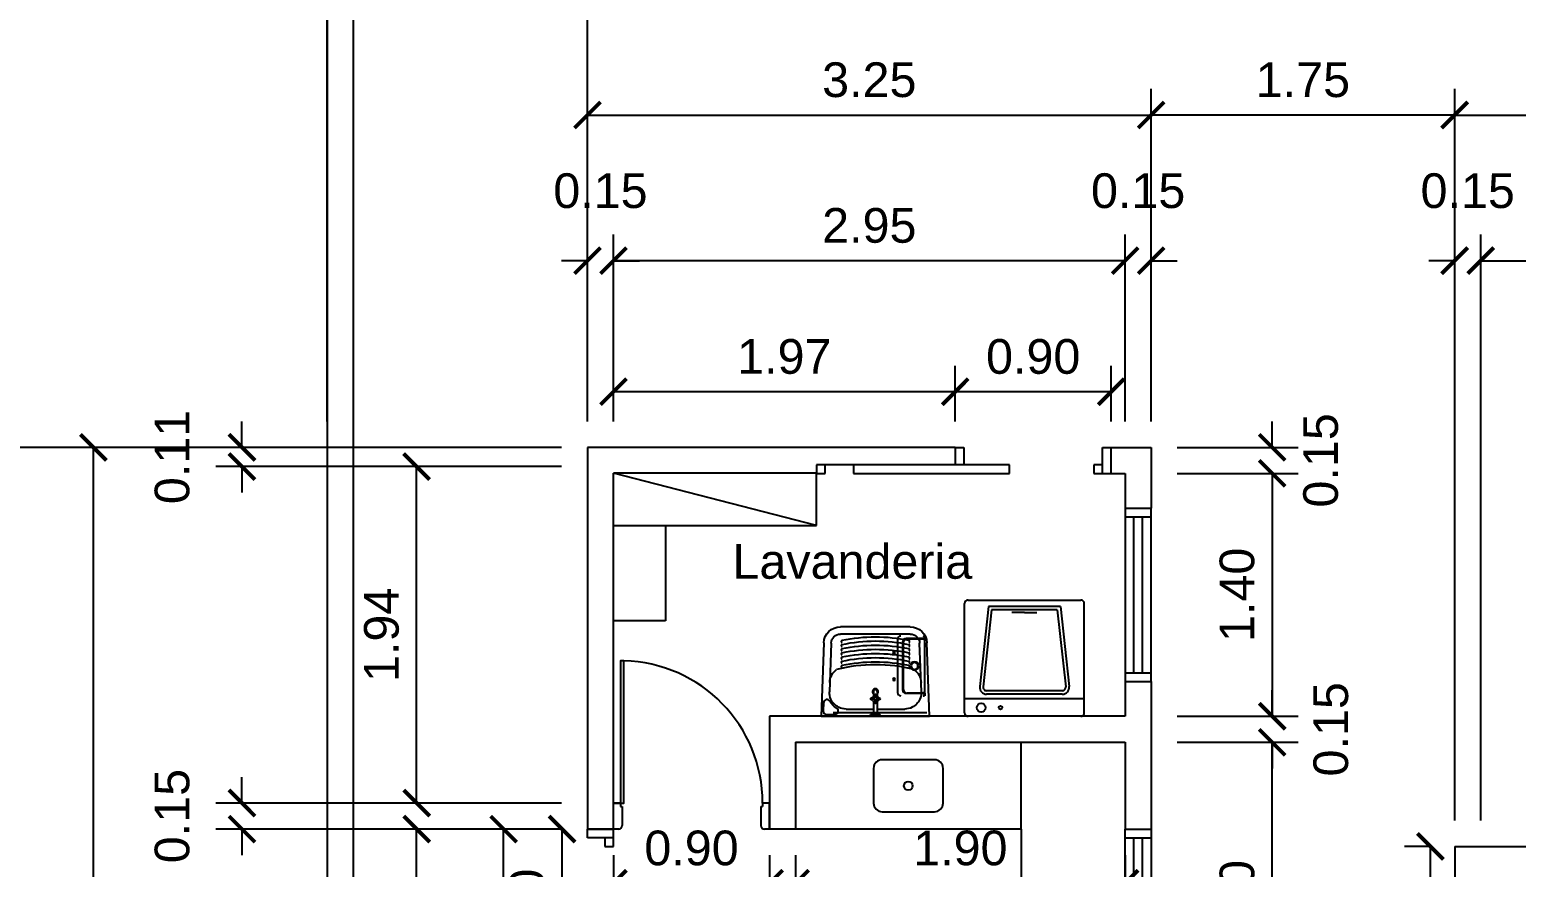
# Model space of a CAD drawing. Header units: inches. Extents: x 108.5 to 129.5, y 9.1 to 42.8.
# Drawn here: x 112.86 to 121.43, y 30.51 to 35.34 of the extents above; entities that cross this region are included whole.
import ezdxf
from ezdxf.enums import TextEntityAlignment as Align

# ---------------------------------------------------------------- set-up
doc = ezdxf.new("R2010")
doc.units = ezdxf.units.IN
doc.header["$MEASUREMENT"] = 0
doc.header["$PDMODE"] = 66
for name, color, linetype in [('Linha de margem', 2, 'Continuous'), ('PAREDE', 5, 'Continuous'), ('Portas', 1, 'Continuous'), ('TELHADO', 3, 'Continuous')]:
    doc.layers.add(name, color=color, linetype=linetype)
doc.styles.get("Standard").update_dxf_attribs({"font": 'arial.ttf'})
doc.dimstyles.new('ESC 1.100', dxfattribs={"dimtxt": 0.2, "dimasz": 0.15, "dimexe": 0.15, "dimexo": 0.15, "dimgap": 0.1, "dimtad": 1, "dimzin": 0, "dimdsep": 46, "dimtxsty": 'Standard', "dimblk": 'ARCHTICK', "dimcen": 0, "dimclrd": 1, "dimclre": 1, "dimclrt": 1, "dimadec": 0, "dimazin": 0, "dimtfac": 1, "dimtofl": 0, "dimtmove": 2, "dimatfit": 3, "dimfxl": 1, "dimtolj": 1, "dimtzin": 0, "dimlwd": -1, "dimlwe": -1, "dimarcsym": 0})

# ---------------------------------------------------------------- blocks, each defined once
blk = doc.blocks.new('_ArchTick')
at = {"color": 0, "linetype": 'ByBlock', "const_width": 0.15}
blk.add_lwpolyline([(-0.5, -0.5), (0.5, 0.5)], dxfattribs=at)
blk = doc.blocks.new('*D55')
at = {"layer": 'Defpoints', "color": 0}
for p in [(112.5196, 37.4799), (114.5734, 37.4799), (116.0734, 32.9299)]:
    blk.add_point(p, dxfattribs=at)
at = {"layer": 'TELHADO', "color": 1}
for p, q in [((114.4234, 37.4799), (112.3696, 37.4799)), ((112.5196, 32.9299), (112.5196, 37.4799)), ((115.9234, 32.9299), (112.3696, 32.9299))]:
    blk.add_line(p, q, dxfattribs=at)
at = {"layer": 'TELHADO', "color": 1, "xscale": 0.15, "yscale": 0.15, "zscale": 0.15}
for p, rotation in [((112.5196, 37.4799), 90), ((112.5196, 32.9299), 270)]:
    blk.add_blockref('_ArchTick', p, dxfattribs=dict(at, rotation=rotation))
at = {"layer": 'TELHADO', "color": 1, "insert": (112.3179, 35.2049), "char_height": 0.2, "attachment_point": 5, "rotation": 90}
blk.add_mtext('\\A1;4.55', dxfattribs=at)
blk = doc.blocks.new('*D56')
at = {"layer": 'Defpoints', "color": 0}
for p in [(116.0734, 32.9299), (112.5196, 17.4799), (116.0734, 17.4799)]:
    blk.add_point(p, dxfattribs=at)
at = {"layer": 'TELHADO', "color": 1}
for p, q in [((115.9234, 32.9299), (112.3696, 32.9299)), ((112.5196, 32.9299), (112.5196, 17.4799)), ((115.9234, 17.4799), (112.3696, 17.4799))]:
    blk.add_line(p, q, dxfattribs=at)
at = {"layer": 'TELHADO', "color": 1, "xscale": 0.15, "yscale": 0.15, "zscale": 0.15}
for p, rotation in [((112.5196, 32.9299), 90), ((112.5196, 17.4799), 270)]:
    blk.add_blockref('_ArchTick', p, dxfattribs=dict(at, rotation=rotation))
at = {"layer": 'TELHADO', "color": 1, "insert": (112.3175, 25.2049), "char_height": 0.2, "attachment_point": 5, "rotation": 90}
blk.add_mtext('\\A1;15.45', dxfattribs=at)
blk = doc.blocks.new('*D78')
at = {"layer": 'Defpoints', "color": 0}
for p in [(119.3234, 34.8453), (119.3234, 32.9299), (121.0734, 30.6299)]:
    blk.add_point(p, dxfattribs=at)
at = {"layer": 'TELHADO', "color": 1}
for p, q in [((119.3234, 33.0799), (119.3234, 34.9953)), ((121.0734, 30.7799), (121.0734, 34.9953)), ((121.0734, 34.8453), (119.3234, 34.8453))]:
    blk.add_line(p, q, dxfattribs=at)
at = {"layer": 'TELHADO', "color": 1, "xscale": 0.15, "yscale": 0.15, "zscale": 0.15, "rotation": 180}
blk.add_blockref('_ArchTick', (119.3234, 34.8453), dxfattribs=at)
at = {"layer": 'TELHADO', "color": 1, "xscale": 0.15, "yscale": 0.15, "zscale": 0.15}
blk.add_blockref('_ArchTick', (121.0734, 34.8453), dxfattribs=at)
at = {"layer": 'TELHADO', "color": 1, "insert": (120.1984, 35.0474), "char_height": 0.2, "attachment_point": 5}
blk.add_mtext('\\A1;1.75', dxfattribs=at)
blk = doc.blocks.new('*D79')
at = {"layer": 'Defpoints', "color": 0}
for p in [(119.1734, 34.0058), (119.1734, 32.9299), (119.3234, 32.9299)]:
    blk.add_point(p, dxfattribs=at)
at = {"layer": 'TELHADO', "color": 1}
for p, q in [((119.1734, 33.0799), (119.1734, 34.1558)), ((119.3234, 33.0799), (119.3234, 34.1558)), ((119.1734, 34.0058), (119.0234, 34.0058)), ((119.3234, 34.0058), (119.4734, 34.0058))]:
    blk.add_line(p, q, dxfattribs=at)
at = {"layer": 'TELHADO', "color": 1, "xscale": 0.15, "yscale": 0.15, "zscale": 0.15}
blk.add_blockref('_ArchTick', (119.1734, 34.0058), dxfattribs=at)
at = {"layer": 'TELHADO', "color": 1, "xscale": 0.15, "yscale": 0.15, "zscale": 0.15, "rotation": 180}
blk.add_blockref('_ArchTick', (119.3234, 34.0058), dxfattribs=at)
at = {"layer": 'TELHADO', "color": 1, "insert": (119.2484, 34.4079), "char_height": 0.2, "attachment_point": 5}
blk.add_mtext('\\A1;0.15', dxfattribs=at)
blk = doc.blocks.new('*D80')
at = {"layer": 'Defpoints', "color": 0}
for p in [(116.2234, 34.0058), (116.2234, 32.9299), (119.1734, 32.9299)]:
    blk.add_point(p, dxfattribs=at)
at = {"layer": 'TELHADO', "color": 1}
for p, q in [((116.2234, 33.0799), (116.2234, 34.1558)), ((119.1734, 33.0799), (119.1734, 34.1558)), ((119.1734, 34.0058), (116.2234, 34.0058))]:
    blk.add_line(p, q, dxfattribs=at)
at = {"layer": 'TELHADO', "color": 1, "xscale": 0.15, "yscale": 0.15, "zscale": 0.15, "rotation": 180}
blk.add_blockref('_ArchTick', (116.2234, 34.0058), dxfattribs=at)
at = {"layer": 'TELHADO', "color": 1, "xscale": 0.15, "yscale": 0.15, "zscale": 0.15}
blk.add_blockref('_ArchTick', (119.1734, 34.0058), dxfattribs=at)
at = {"layer": 'TELHADO', "color": 1, "insert": (117.6984, 34.2079), "char_height": 0.2, "attachment_point": 5}
blk.add_mtext('\\A1;2.95', dxfattribs=at)
blk = doc.blocks.new('*D81')
at = {"layer": 'Defpoints', "color": 0}
for p in [(116.2234, 34.0058), (116.0734, 32.9299), (116.2234, 32.9299)]:
    blk.add_point(p, dxfattribs=at)
at = {"layer": 'TELHADO', "color": 1}
for p, q in [((116.0734, 33.0799), (116.0734, 34.1558)), ((116.2234, 33.0799), (116.2234, 34.1558)), ((116.0734, 34.0058), (115.9234, 34.0058)), ((116.2234, 34.0058), (116.3734, 34.0058))]:
    blk.add_line(p, q, dxfattribs=at)
at = {"layer": 'TELHADO', "color": 1, "xscale": 0.15, "yscale": 0.15, "zscale": 0.15}
blk.add_blockref('_ArchTick', (116.0734, 34.0058), dxfattribs=at)
at = {"layer": 'TELHADO', "color": 1, "xscale": 0.15, "yscale": 0.15, "zscale": 0.15, "rotation": 180}
blk.add_blockref('_ArchTick', (116.2234, 34.0058), dxfattribs=at)
at = {"layer": 'TELHADO', "color": 1, "insert": (116.1484, 34.4079), "char_height": 0.2, "attachment_point": 5}
blk.add_mtext('\\A1;0.15', dxfattribs=at)
blk = doc.blocks.new('*D82')
at = {"layer": 'Defpoints', "color": 0}
for p in [(121.2234, 34.0058), (121.0734, 30.6299), (121.2234, 30.6299)]:
    blk.add_point(p, dxfattribs=at)
at = {"layer": 'TELHADO', "color": 1}
for p, q in [((121.0734, 30.7799), (121.0734, 34.1558)), ((121.2234, 30.7799), (121.2234, 34.1558)), ((121.0734, 34.0058), (120.9234, 34.0058)), ((121.2234, 34.0058), (121.3734, 34.0058))]:
    blk.add_line(p, q, dxfattribs=at)
at = {"layer": 'TELHADO', "color": 1, "xscale": 0.15, "yscale": 0.15, "zscale": 0.15}
blk.add_blockref('_ArchTick', (121.0734, 34.0058), dxfattribs=at)
at = {"layer": 'TELHADO', "color": 1, "xscale": 0.15, "yscale": 0.15, "zscale": 0.15, "rotation": 180}
blk.add_blockref('_ArchTick', (121.2234, 34.0058), dxfattribs=at)
at = {"layer": 'TELHADO', "color": 1, "insert": (121.1484, 34.4079), "char_height": 0.2, "attachment_point": 5}
blk.add_mtext('\\A1;0.15', dxfattribs=at)
blk = doc.blocks.new('*D83')
at = {"layer": 'Defpoints', "color": 0}
for p in [(124.9234, 34.0058), (121.2234, 30.6299), (124.9234, 30.6299)]:
    blk.add_point(p, dxfattribs=at)
at = {"layer": 'TELHADO', "color": 1}
for p, q in [((121.2234, 30.7799), (121.2234, 34.1558)), ((124.9234, 30.7799), (124.9234, 34.1558)), ((121.2234, 34.0058), (124.9234, 34.0058))]:
    blk.add_line(p, q, dxfattribs=at)
at = {"layer": 'TELHADO', "color": 1, "xscale": 0.15, "yscale": 0.15, "zscale": 0.15, "rotation": 180}
blk.add_blockref('_ArchTick', (121.2234, 34.0058), dxfattribs=at)
at = {"layer": 'TELHADO', "color": 1, "xscale": 0.15, "yscale": 0.15, "zscale": 0.15}
blk.add_blockref('_ArchTick', (124.9234, 34.0058), dxfattribs=at)
at = {"layer": 'TELHADO', "color": 1, "insert": (123.0734, 34.2079), "char_height": 0.2, "attachment_point": 5}
blk.add_mtext('\\A1;3.70', dxfattribs=at)
blk = doc.blocks.new('*D85')
at = {"layer": 'Defpoints', "color": 0}
for p in [(115.0887, 30.7299), (116.0734, 30.7299), (116.0734, 23.9799)]:
    blk.add_point(p, dxfattribs=at)
at = {"layer": 'TELHADO', "color": 1}
for p, q in [((115.9234, 30.7299), (114.9387, 30.7299)), ((115.0887, 23.9799), (115.0887, 30.7299)), ((115.9234, 23.9799), (114.9387, 23.9799))]:
    blk.add_line(p, q, dxfattribs=at)
at = {"layer": 'TELHADO', "color": 1, "xscale": 0.15, "yscale": 0.15, "zscale": 0.15}
for p, rotation in [((115.0887, 30.7299), 90), ((115.0887, 23.9799), 270)]:
    blk.add_blockref('_ArchTick', p, dxfattribs=dict(at, rotation=rotation))
at = {"layer": 'TELHADO', "color": 1, "insert": (114.8866, 27.3549), "char_height": 0.2, "attachment_point": 5, "rotation": 90}
blk.add_mtext('\\A1;6.75', dxfattribs=at)
blk = doc.blocks.new('*D86')
at = {"layer": 'Defpoints', "color": 0}
for p in [(114.0815, 30.8799), (116.0734, 30.8799), (116.0734, 30.7299)]:
    blk.add_point(p, dxfattribs=at)
at = {"layer": 'TELHADO', "color": 1}
for p, q in [((114.0815, 30.8799), (114.0815, 31.0299)), ((115.9234, 30.8799), (113.9315, 30.8799)), ((115.9234, 30.7299), (113.9315, 30.7299)), ((114.0815, 30.7299), (114.0815, 30.5799))]:
    blk.add_line(p, q, dxfattribs=at)
at = {"layer": 'TELHADO', "color": 1, "xscale": 0.15, "yscale": 0.15, "zscale": 0.15}
for p, rotation in [((114.0815, 30.8799), 270), ((114.0815, 30.7299), 90)]:
    blk.add_blockref('_ArchTick', p, dxfattribs=dict(at, rotation=rotation))
at = {"layer": 'TELHADO', "color": 1, "insert": (113.6794, 30.8049), "char_height": 0.2, "attachment_point": 5, "rotation": 90}
blk.add_mtext('\\A1;0.15', dxfattribs=at)
blk = doc.blocks.new('*D87')
at = {"layer": 'Defpoints', "color": 0}
for p in [(115.0887, 32.819), (116.0734, 32.819), (116.0734, 30.8799)]:
    blk.add_point(p, dxfattribs=at)
at = {"layer": 'TELHADO', "color": 1}
for p, q in [((115.9234, 32.819), (114.9387, 32.819)), ((115.0887, 30.8799), (115.0887, 32.819)), ((115.9234, 30.8799), (114.9387, 30.8799))]:
    blk.add_line(p, q, dxfattribs=at)
at = {"layer": 'TELHADO', "color": 1, "xscale": 0.15, "yscale": 0.15, "zscale": 0.15}
for p, rotation in [((115.0887, 32.819), 90), ((115.0887, 30.8799), 270)]:
    blk.add_blockref('_ArchTick', p, dxfattribs=dict(at, rotation=rotation))
at = {"layer": 'TELHADO', "color": 1, "insert": (114.8866, 31.8494), "char_height": 0.2, "attachment_point": 5, "rotation": 90}
blk.add_mtext('\\A1;1.94', dxfattribs=at)
blk = doc.blocks.new('*D88')
at = {"layer": 'Defpoints', "color": 0}
for p in [(114.0815, 32.9299), (116.0734, 32.9299), (116.0734, 32.819)]:
    blk.add_point(p, dxfattribs=at)
at = {"layer": 'TELHADO', "color": 1}
for p, q in [((114.0815, 32.9299), (114.0815, 33.0799)), ((115.9234, 32.9299), (113.9315, 32.9299)), ((115.9234, 32.819), (113.9315, 32.819)), ((114.0815, 32.819), (114.0815, 32.669))]:
    blk.add_line(p, q, dxfattribs=at)
at = {"layer": 'TELHADO', "color": 1, "xscale": 0.15, "yscale": 0.15, "zscale": 0.15}
for p, rotation in [((114.0815, 32.9299), 270), ((114.0815, 32.819), 90)]:
    blk.add_blockref('_ArchTick', p, dxfattribs=dict(at, rotation=rotation))
at = {"layer": 'TELHADO', "color": 1, "insert": (113.6794, 32.8744), "char_height": 0.2, "attachment_point": 5, "rotation": 90}
blk.add_mtext('\\A1;0.11', dxfattribs=at)
blk = doc.blocks.new('*D89')
at = {"layer": 'Defpoints', "color": 0}
for p in [(119.3234, 32.9299), (119.3234, 32.7799), (120.0214, 32.7799)]:
    blk.add_point(p, dxfattribs=at)
at = {"layer": 'TELHADO', "color": 1}
for p, q in [((120.0214, 32.9299), (120.0214, 33.0799)), ((119.4734, 32.9299), (120.1714, 32.9299)), ((119.4734, 32.7799), (120.1714, 32.7799)), ((120.0214, 32.7799), (120.0214, 32.6299))]:
    blk.add_line(p, q, dxfattribs=at)
at = {"layer": 'TELHADO', "color": 1, "xscale": 0.15, "yscale": 0.15, "zscale": 0.15}
for p, rotation in [((120.0214, 32.9299), 270), ((120.0214, 32.7799), 90)]:
    blk.add_blockref('_ArchTick', p, dxfattribs=dict(at, rotation=rotation))
at = {"layer": 'TELHADO', "color": 1, "insert": (120.3016, 32.8549), "char_height": 0.2, "attachment_point": 5, "rotation": 90}
blk.add_mtext('\\A1;0.15', dxfattribs=at)
blk = doc.blocks.new('*D90')
at = {"layer": 'Defpoints', "color": 0}
for p in [(119.3234, 32.7799), (119.3234, 31.3799), (120.0214, 31.3799)]:
    blk.add_point(p, dxfattribs=at)
at = {"layer": 'TELHADO', "color": 1}
for p, q in [((119.4734, 32.7799), (120.1714, 32.7799)), ((120.0214, 32.7799), (120.0214, 31.3799)), ((119.4734, 31.3799), (120.1714, 31.3799))]:
    blk.add_line(p, q, dxfattribs=at)
at = {"layer": 'TELHADO', "color": 1, "xscale": 0.15, "yscale": 0.15, "zscale": 0.15}
for p, rotation in [((120.0214, 32.7799), 90), ((120.0214, 31.3799), 270)]:
    blk.add_blockref('_ArchTick', p, dxfattribs=dict(at, rotation=rotation))
at = {"layer": 'TELHADO', "color": 1, "insert": (119.8193, 32.0799), "char_height": 0.2, "attachment_point": 5, "rotation": 90}
blk.add_mtext('\\A1;1.40', dxfattribs=at)
blk = doc.blocks.new('*D91')
at = {"layer": 'Defpoints', "color": 0}
for p in [(119.3234, 31.3799), (119.3234, 31.2299), (120.0214, 31.2299)]:
    blk.add_point(p, dxfattribs=at)
at = {"layer": 'TELHADO', "color": 1}
for p, q in [((120.0214, 31.3799), (120.0214, 31.5299)), ((119.4734, 31.3799), (120.1714, 31.3799)), ((119.4734, 31.2299), (120.1714, 31.2299)), ((120.0214, 31.2299), (120.0214, 31.0799))]:
    blk.add_line(p, q, dxfattribs=at)
at = {"layer": 'TELHADO', "color": 1, "xscale": 0.15, "yscale": 0.15, "zscale": 0.15}
for p, rotation in [((120.0214, 31.3799), 270), ((120.0214, 31.2299), 90)]:
    blk.add_blockref('_ArchTick', p, dxfattribs=dict(at, rotation=rotation))
at = {"layer": 'TELHADO', "color": 1, "insert": (120.3602, 31.3049), "char_height": 0.2, "attachment_point": 5, "rotation": 90}
blk.add_mtext('\\A1;0.15', dxfattribs=at)
blk = doc.blocks.new('*D92')
at = {"layer": 'Defpoints', "color": 0}
for p in [(119.3234, 31.2299), (120.0214, 31.2299), (119.3234, 29.3299)]:
    blk.add_point(p, dxfattribs=at)
at = {"layer": 'TELHADO', "color": 1}
for p, q in [((119.4734, 31.2299), (120.1714, 31.2299)), ((120.0214, 29.3299), (120.0214, 31.2299)), ((119.4734, 29.3299), (120.1714, 29.3299))]:
    blk.add_line(p, q, dxfattribs=at)
at = {"layer": 'TELHADO', "color": 1, "xscale": 0.15, "yscale": 0.15, "zscale": 0.15}
for p, rotation in [((120.0214, 31.2299), 90), ((120.0214, 29.3299), 270)]:
    blk.add_blockref('_ArchTick', p, dxfattribs=dict(at, rotation=rotation))
at = {"layer": 'TELHADO', "color": 1, "insert": (119.8193, 30.2799), "char_height": 0.2, "attachment_point": 5, "rotation": 90}
blk.add_mtext('\\A1;1.90', dxfattribs=at)
blk = doc.blocks.new('*D96')
at = {"layer": 'Defpoints', "color": 0}
for p in [(113.2246, 32.9299), (116.0734, 32.9299), (116.0734, 22.4799)]:
    blk.add_point(p, dxfattribs=at)
at = {"layer": 'TELHADO', "color": 1}
for p, q in [((115.9234, 32.9299), (113.0746, 32.9299)), ((113.2246, 22.4799), (113.2246, 32.9299)), ((115.9234, 22.4799), (113.0746, 22.4799))]:
    blk.add_line(p, q, dxfattribs=at)
at = {"layer": 'TELHADO', "color": 1, "xscale": 0.15, "yscale": 0.15, "zscale": 0.15}
for p, rotation in [((113.2246, 32.9299), 90), ((113.2246, 22.4799), 270)]:
    blk.add_blockref('_ArchTick', p, dxfattribs=dict(at, rotation=rotation))
at = {"layer": 'TELHADO', "color": 1, "insert": (113.0225, 27.7049), "char_height": 0.2, "attachment_point": 5, "rotation": 90}
blk.add_mtext('\\A1;10.45', dxfattribs=at)
blk = doc.blocks.new('*D97')
at = {"layer": 'Defpoints', "color": 0}
for p in [(119.3234, 34.8453), (116.0734, 32.9299), (119.3234, 32.9299)]:
    blk.add_point(p, dxfattribs=at)
at = {"layer": 'TELHADO', "color": 1}
for p, q in [((116.0734, 33.0799), (116.0734, 34.9953)), ((119.3234, 33.0799), (119.3234, 34.9953)), ((116.0734, 34.8453), (119.3234, 34.8453))]:
    blk.add_line(p, q, dxfattribs=at)
at = {"layer": 'TELHADO', "color": 1, "xscale": 0.15, "yscale": 0.15, "zscale": 0.15, "rotation": 180}
blk.add_blockref('_ArchTick', (116.0734, 34.8453), dxfattribs=at)
at = {"layer": 'TELHADO', "color": 1, "xscale": 0.15, "yscale": 0.15, "zscale": 0.15}
blk.add_blockref('_ArchTick', (119.3234, 34.8453), dxfattribs=at)
at = {"layer": 'TELHADO', "color": 1, "insert": (117.6984, 35.0475), "char_height": 0.2, "attachment_point": 5}
blk.add_mtext('\\A1;3.25', dxfattribs=at)
blk = doc.blocks.new('*D98')
at = {"layer": 'Defpoints', "color": 0}
for p in [(125.0734, 34.8453), (121.0734, 30.6299), (125.0734, 30.6299)]:
    blk.add_point(p, dxfattribs=at)
at = {"layer": 'TELHADO', "color": 1}
for p, q in [((121.0734, 30.7799), (121.0734, 34.9953)), ((125.0734, 30.7799), (125.0734, 34.9953)), ((121.0734, 34.8453), (125.0734, 34.8453))]:
    blk.add_line(p, q, dxfattribs=at)
at = {"layer": 'TELHADO', "color": 1, "xscale": 0.15, "yscale": 0.15, "zscale": 0.15, "rotation": 180}
blk.add_blockref('_ArchTick', (121.0734, 34.8453), dxfattribs=at)
at = {"layer": 'TELHADO', "color": 1, "xscale": 0.15, "yscale": 0.15, "zscale": 0.15}
blk.add_blockref('_ArchTick', (125.0734, 34.8453), dxfattribs=at)
at = {"layer": 'TELHADO', "color": 1, "insert": (123.0734, 35.0474), "char_height": 0.2, "attachment_point": 5}
blk.add_mtext('\\A1;4.00', dxfattribs=at)
blk = doc.blocks.new('*D112')
at = {"layer": 'Defpoints', "color": 0}
for p in [(118.1934, 33.2504), (118.1934, 32.9299), (119.0934, 32.9299)]:
    blk.add_point(p, dxfattribs=at)
at = {"layer": 'TELHADO', "color": 1}
for p, q in [((118.1934, 33.0799), (118.1934, 33.4004)), ((119.0934, 33.0799), (119.0934, 33.4004)), ((119.0934, 33.2504), (118.1934, 33.2504))]:
    blk.add_line(p, q, dxfattribs=at)
at = {"layer": 'TELHADO', "color": 1, "xscale": 0.15, "yscale": 0.15, "zscale": 0.15, "rotation": 180}
blk.add_blockref('_ArchTick', (118.1934, 33.2504), dxfattribs=at)
at = {"layer": 'TELHADO', "color": 1, "xscale": 0.15, "yscale": 0.15, "zscale": 0.15}
blk.add_blockref('_ArchTick', (119.0934, 33.2504), dxfattribs=at)
at = {"layer": 'TELHADO', "color": 1, "insert": (118.6434, 33.4525), "char_height": 0.2, "attachment_point": 5}
blk.add_mtext('\\A1;0.90', dxfattribs=at)
blk = doc.blocks.new('*D113')
at = {"layer": 'Defpoints', "color": 0}
for p in [(117.1234, 30.7299), (117.2734, 30.7299), (117.1234, 30.4178)]:
    blk.add_point(p, dxfattribs=at)
at = {"layer": 'TELHADO', "color": 1}
for p, q in [((117.1234, 30.5799), (117.1234, 30.2678)), ((117.2734, 30.5799), (117.2734, 30.2678)), ((117.1234, 30.4178), (116.9734, 30.4178)), ((117.2734, 30.4178), (117.4234, 30.4178))]:
    blk.add_line(p, q, dxfattribs=at)
at = {"layer": 'TELHADO', "color": 1, "xscale": 0.15, "yscale": 0.15, "zscale": 0.15}
blk.add_blockref('_ArchTick', (117.1234, 30.4178), dxfattribs=at)
at = {"layer": 'TELHADO', "color": 1, "xscale": 0.15, "yscale": 0.15, "zscale": 0.15, "rotation": 180}
blk.add_blockref('_ArchTick', (117.2734, 30.4178), dxfattribs=at)
at = {"layer": 'TELHADO', "color": 1, "insert": (117.1984, 29.8114), "char_height": 0.2, "attachment_point": 5}
blk.add_mtext('\\A1;0.15', dxfattribs=at)
blk = doc.blocks.new('*D114')
at = {"layer": 'Defpoints', "color": 0}
for p in [(116.2234, 30.7299), (117.1234, 30.7299), (116.2234, 30.4178)]:
    blk.add_point(p, dxfattribs=at)
at = {"layer": 'TELHADO', "color": 1}
for p, q in [((116.2234, 30.5799), (116.2234, 30.2678)), ((117.1234, 30.5799), (117.1234, 30.2678)), ((117.1234, 30.4178), (116.2234, 30.4178))]:
    blk.add_line(p, q, dxfattribs=at)
at = {"layer": 'TELHADO', "color": 1, "xscale": 0.15, "yscale": 0.15, "zscale": 0.15, "rotation": 180}
blk.add_blockref('_ArchTick', (116.2234, 30.4178), dxfattribs=at)
at = {"layer": 'TELHADO', "color": 1, "xscale": 0.15, "yscale": 0.15, "zscale": 0.15}
blk.add_blockref('_ArchTick', (117.1234, 30.4178), dxfattribs=at)
at = {"layer": 'TELHADO', "color": 1, "insert": (116.6734, 30.6199), "char_height": 0.2, "attachment_point": 5}
blk.add_mtext('\\A1;0.90', dxfattribs=at)
blk = doc.blocks.new('*D115')
at = {"layer": 'Defpoints', "color": 0}
for p in [(117.2734, 30.7299), (119.1734, 30.7299), (119.1734, 30.4178)]:
    blk.add_point(p, dxfattribs=at)
at = {"layer": 'TELHADO', "color": 1}
for p, q in [((117.2734, 30.5799), (117.2734, 30.2678)), ((119.1734, 30.5799), (119.1734, 30.2678)), ((117.2734, 30.4178), (119.1734, 30.4178))]:
    blk.add_line(p, q, dxfattribs=at)
at = {"layer": 'TELHADO', "color": 1, "xscale": 0.15, "yscale": 0.15, "zscale": 0.15, "rotation": 180}
blk.add_blockref('_ArchTick', (117.2734, 30.4178), dxfattribs=at)
at = {"layer": 'TELHADO', "color": 1, "xscale": 0.15, "yscale": 0.15, "zscale": 0.15}
blk.add_blockref('_ArchTick', (119.1734, 30.4178), dxfattribs=at)
at = {"layer": 'TELHADO', "color": 1, "insert": (118.2234, 30.6199), "char_height": 0.2, "attachment_point": 5}
blk.add_mtext('\\A1;1.90', dxfattribs=at)
blk = doc.blocks.new('*D116')
at = {"layer": 'Defpoints', "color": 0}
for p in [(115.5901, 30.7299), (116.0734, 30.7299), (116.0734, 28.4299)]:
    blk.add_point(p, dxfattribs=at)
at = {"layer": 'TELHADO', "color": 1}
for p, q in [((115.9234, 30.7299), (115.4401, 30.7299)), ((115.5901, 28.4299), (115.5901, 30.7299)), ((115.9234, 28.4299), (115.4401, 28.4299))]:
    blk.add_line(p, q, dxfattribs=at)
at = {"layer": 'TELHADO', "color": 1, "xscale": 0.15, "yscale": 0.15, "zscale": 0.15}
for p, rotation in [((115.5901, 30.7299), 90), ((115.5901, 28.4299), 270)]:
    blk.add_blockref('_ArchTick', p, dxfattribs=dict(at, rotation=rotation))
at = {"layer": 'TELHADO', "color": 1, "insert": (115.3879, 29.5799), "char_height": 0.2, "attachment_point": 5, "rotation": 90}
blk.add_mtext('\\A1;2.30', dxfattribs=at)
blk = doc.blocks.new('*D119')
at = {"layer": 'Defpoints', "color": 0}
for p in [(115.9273, 30.7299), (116.0734, 30.7299), (116.0734, 29.7299)]:
    blk.add_point(p, dxfattribs=at)
at = {"layer": 'TELHADO', "color": 1}
for p, q in [((115.9234, 30.7299), (115.7773, 30.7299)), ((115.9273, 29.7299), (115.9273, 30.7299)), ((115.9234, 29.7299), (115.7773, 29.7299))]:
    blk.add_line(p, q, dxfattribs=at)
at = {"layer": 'TELHADO', "color": 1, "xscale": 0.15, "yscale": 0.15, "zscale": 0.15}
for p, rotation in [((115.9273, 30.7299), 90), ((115.9273, 29.7299), 270)]:
    blk.add_blockref('_ArchTick', p, dxfattribs=dict(at, rotation=rotation))
at = {"layer": 'TELHADO', "color": 1, "insert": (115.7252, 30.2299), "char_height": 0.2, "attachment_point": 5, "rotation": 90}
blk.add_mtext('\\A1;1.00', dxfattribs=at)
blk = doc.blocks.new('*D124')
at = {"layer": 'Defpoints', "color": 0}
for p in [(116.2234, 33.2504), (116.2234, 32.9299), (118.1934, 32.9299)]:
    blk.add_point(p, dxfattribs=at)
at = {"layer": 'TELHADO', "color": 1}
for p, q in [((116.2234, 33.0799), (116.2234, 33.4004)), ((118.1934, 33.0799), (118.1934, 33.4004)), ((118.1934, 33.2504), (116.2234, 33.2504))]:
    blk.add_line(p, q, dxfattribs=at)
at = {"layer": 'TELHADO', "color": 1, "xscale": 0.15, "yscale": 0.15, "zscale": 0.15, "rotation": 180}
blk.add_blockref('_ArchTick', (116.2234, 33.2504), dxfattribs=at)
at = {"layer": 'TELHADO', "color": 1, "xscale": 0.15, "yscale": 0.15, "zscale": 0.15}
blk.add_blockref('_ArchTick', (118.1934, 33.2504), dxfattribs=at)
at = {"layer": 'TELHADO', "color": 1, "insert": (117.2084, 33.4525), "char_height": 0.2, "attachment_point": 5}
blk.add_mtext('\\A1;1.97', dxfattribs=at)
blk = doc.blocks.new('*D125')
at = {"layer": 'Defpoints', "color": 0}
for p in [(120.9336, 30.6299), (121.0734, 30.6299), (121.0734, 29.3299)]:
    blk.add_point(p, dxfattribs=at)
at = {"layer": 'TELHADO', "color": 1}
for p, q in [((120.9234, 30.6299), (120.7836, 30.6299)), ((120.9336, 29.3299), (120.9336, 30.6299)), ((120.9234, 29.3299), (120.7836, 29.3299))]:
    blk.add_line(p, q, dxfattribs=at)
at = {"layer": 'TELHADO', "color": 1, "xscale": 0.15, "yscale": 0.15, "zscale": 0.15}
for p, rotation in [((120.9336, 30.6299), 90), ((120.9336, 29.3299), 270)]:
    blk.add_blockref('_ArchTick', p, dxfattribs=dict(at, rotation=rotation))
at = {"layer": 'TELHADO', "color": 1, "insert": (120.7314, 29.9799), "char_height": 0.2, "attachment_point": 5, "rotation": 90}
blk.add_mtext('\\A1;1.30', dxfattribs=at)
blk = doc.blocks.new('*D126')
at = {"layer": 'Defpoints', "color": 0}
for p in [(114.5734, 36.3498), (114.5734, 32.9299), (116.0734, 32.9299)]:
    blk.add_point(p, dxfattribs=at)
at = {"layer": 'TELHADO', "color": 1}
for p, q in [((114.5734, 33.0799), (114.5734, 36.4998)), ((116.0734, 33.0799), (116.0734, 36.4998)), ((116.0734, 36.3498), (114.5734, 36.3498))]:
    blk.add_line(p, q, dxfattribs=at)
at = {"layer": 'TELHADO', "color": 1, "xscale": 0.15, "yscale": 0.15, "zscale": 0.15, "rotation": 180}
blk.add_blockref('_ArchTick', (114.5734, 36.3498), dxfattribs=at)
at = {"layer": 'TELHADO', "color": 1, "xscale": 0.15, "yscale": 0.15, "zscale": 0.15}
blk.add_blockref('_ArchTick', (116.0734, 36.3498), dxfattribs=at)
at = {"layer": 'TELHADO', "color": 1, "insert": (115.3234, 36.5519), "char_height": 0.2, "attachment_point": 5}
blk.add_mtext('\\A1;1.50', dxfattribs=at)
blk = doc.blocks.new('*D127')
at = {"layer": 'Defpoints', "color": 0}
for p in [(125.0734, 36.3498), (116.0734, 32.9299), (125.0734, 30.6299)]:
    blk.add_point(p, dxfattribs=at)
at = {"layer": 'TELHADO', "color": 1}
for p, q in [((116.0734, 33.0799), (116.0734, 36.4998)), ((125.0734, 30.7799), (125.0734, 36.4998)), ((116.0734, 36.3498), (125.0734, 36.3498))]:
    blk.add_line(p, q, dxfattribs=at)
at = {"layer": 'TELHADO', "color": 1, "xscale": 0.15, "yscale": 0.15, "zscale": 0.15, "rotation": 180}
blk.add_blockref('_ArchTick', (116.0734, 36.3498), dxfattribs=at)
at = {"layer": 'TELHADO', "color": 1, "xscale": 0.15, "yscale": 0.15, "zscale": 0.15}
blk.add_blockref('_ArchTick', (125.0734, 36.3498), dxfattribs=at)
at = {"layer": 'TELHADO', "color": 1, "insert": (120.5734, 36.5519), "char_height": 0.2, "attachment_point": 5}
blk.add_mtext('\\A1;9.00', dxfattribs=at)
blk = doc.blocks.new('*D137')
at = {"layer": 'Defpoints', "color": 0}
for p in [(111.8089, 37.4799), (114.5734, 37.4799), (114.5734, 12.4799)]:
    blk.add_point(p, dxfattribs=at)
at = {"layer": 'TELHADO', "color": 1}
for p, q in [((114.4234, 37.4799), (111.6589, 37.4799)), ((111.8089, 12.4799), (111.8089, 37.4799)), ((114.4234, 12.4799), (111.6589, 12.4799))]:
    blk.add_line(p, q, dxfattribs=at)
at = {"layer": 'TELHADO', "color": 1, "xscale": 0.15, "yscale": 0.15, "zscale": 0.15}
for p, rotation in [((111.8089, 37.4799), 90), ((111.8089, 12.4799), 270)]:
    blk.add_blockref('_ArchTick', p, dxfattribs=dict(at, rotation=rotation))
at = {"layer": 'TELHADO', "color": 1, "insert": (111.6068, 24.9799), "char_height": 0.2, "attachment_point": 5, "rotation": 90}
blk.add_mtext('\\A1;25.00', dxfattribs=at)

msp = doc.modelspace()

# ---------------------------------------------------------------- linework, layer by layer
at = {"layer": 'Linha de margem', "ltscale": 0.3}
for p, q in [((117.3934, 32.4805), (116.2234, 32.7805)), ((117.3934, 32.4805), (117.3934, 32.7799)), ((116.2234, 32.4805), (117.3934, 32.4805)), ((116.5234, 32.4805), (116.5234, 31.9305)), ((116.5234, 31.9305), (116.2234, 31.9305)), ((117.9347, 31.8959), (117.5321, 31.8959)), ((117.4362, 31.8032), (117.4214, 31.3799)), ((117.4782, 31.8018), (117.4684, 31.5212)), ((117.9347, 31.8539), (117.5321, 31.8539)), ((117.9985, 31.5212), (117.9887, 31.8018)), ((118.0454, 31.3799), (118.0307, 31.8032)), ((117.4341, 31.4575), (117.4325, 31.4106)), ((117.7307, 31.4836), (117.7162, 31.4836)), ((117.7307, 31.4781), (117.7162, 31.4781)), ((117.7224, 31.522), (117.7224, 31.4974)), ((117.7224, 31.4644), (117.7224, 31.3909)), ((117.7307, 31.4982), (117.7307, 31.4836)), ((117.7307, 31.4781), (117.7307, 31.4636)), ((117.7362, 31.4982), (117.7362, 31.4836)), ((117.7507, 31.4836), (117.7362, 31.4836)), ((117.7362, 31.4781), (117.7362, 31.4636)), ((117.7507, 31.4781), (117.7362, 31.4781)), ((117.7444, 31.522), (117.7444, 31.4974)), ((117.7444, 31.4644), (117.7444, 31.3909)), ((117.4214, 31.3799), (118.0454, 31.3799)), ((117.4525, 31.3899), (117.4994, 31.3899)), ((117.5643, 31.4219), (117.7234, 31.4219)), ((117.7059, 31.3909), (117.7609, 31.3909)), ((117.7059, 31.3799), (117.7059, 31.3909)), ((117.7434, 31.4219), (117.9025, 31.4219)), ((117.7609, 31.3799), (117.7609, 31.3909))]:
    msp.add_line(p, q, dxfattribs=at)
at = {"layer": 'Linha de margem', "ltscale": 0.4}
for p, q in [((118.2479, 31.3999), (118.2479, 32.0299)), ((118.2679, 32.0499), (118.9178, 32.0499)), ((118.3859, 32.0136), (118.335, 31.5518)), ((118.4038, 31.9936), (118.3549, 31.5496)), ((118.7998, 32.0136), (118.3859, 32.0136)), ((118.7819, 31.9936), (118.4038, 31.9936)), ((118.5929, 31.9785), (118.5209, 31.9785)), ((118.5929, 31.9785), (118.6648, 31.9785)), ((118.7819, 31.9936), (118.8308, 31.5496)), ((118.7998, 32.0136), (118.8507, 31.5518)), ((118.9379, 31.3999), (118.9379, 32.0299)), ((118.9379, 31.4799), (118.2479, 31.4799)), ((118.8109, 31.5274), (118.3748, 31.5274)), ((118.8109, 31.5074), (118.3748, 31.5074)), ((118.9179, 31.3799), (118.2679, 31.3799))]:
    msp.add_line(p, q, dxfattribs=at)
at = {"layer": 'Linha de margem'}
for p, q in [((117.8605, 31.8229), (117.8605, 31.5173)), ((117.8905, 31.8079), (117.8905, 31.5323)), ((117.8964, 31.5336), (117.8964, 31.8065)), ((118.0083, 31.8277), (117.9102, 31.8277)), ((117.9161, 31.8263), (118.0083, 31.8263)), ((118.0182, 31.8263), (118.0133, 31.8263)), ((118.0182, 31.8327), (118.0182, 31.8426)), ((118.0182, 31.5075), (118.0182, 31.8327)), ((118.0182, 31.8327), (118.0182, 31.8263)), ((117.9102, 31.5125), (118.0083, 31.5125)), ((118.0083, 31.5139), (117.9161, 31.5139)), ((118.0182, 31.4976), (118.0083, 31.4976)), ((118.0133, 31.5139), (118.0182, 31.5139)), ((118.0182, 31.5139), (118.0182, 31.5075)), ((118.0182, 31.5075), (118.0182, 31.4976)), ((118.0295, 31.3999), (117.4895, 31.3999)), ((118.5734, 30.7305), (118.5734, 31.2299)), ((118.0734, 31.1299), (117.7734, 31.1299)), ((117.7234, 31.0799), (117.7234, 30.8799)), ((118.1234, 30.8799), (118.1234, 31.0799)), ((117.7734, 30.8299), (118.0734, 30.8299)), ((118.5734, 30.7299), (117.2734, 30.7299)), ((118.5734, 30.7299), (118.5734, 29.3299))]:
    msp.add_line(p, q, dxfattribs=at)
at = {"layer": 'Linha de margem', "ltscale": 0.3}
for centre in [(117.7117, 31.4809), (117.7334, 31.5027), (117.7334, 31.4591), (117.7552, 31.4809)]:
    msp.add_circle(centre, 0.00528, dxfattribs=at)
at = {"layer": 'Linha de margem', "ltscale": 0.4}
for centre, radius in [((118.3438, 31.4297), 0.0251), ((118.455, 31.4297), 0.0103)]:
    msp.add_circle(centre, radius, dxfattribs=at)
at = {"layer": 'Linha de margem'}
msp.add_circle((117.9234, 30.9799), 0.025, dxfattribs=at)
at = {"layer": 'Linha de margem', "ltscale": 0.4}
for centre, radius, start, end in [((118.2679, 32.0299), 0.02, 90, 180), ((118.9179, 32.0299), 0.02, 0, 90.01249), ((118.3748, 31.5474), 0.04, 173.70853, 270), ((118.3748, 31.5474), 0.02, 173.70853, 270), ((118.8109, 31.5474), 0.04, 270, 6.29147), ((118.8109, 31.5474), 0.02, 270, 6.29147), ((118.2679, 31.3999), 0.02, 180, 270), ((118.9179, 31.3999), 0.02, 270, 0)]:
    msp.add_arc(centre, radius, start, end, dxfattribs=at)
at = {"layer": 'Linha de margem', "ltscale": 0.3}
for centre, radius, start, end in [((117.5427, 31.8116), 0.00656, 111.37858, 256.0386), ((117.9245, 31.8116), 0.00656, 283.9614, 68.62142), ((117.5427, 31.7876), 0.00656, 111.37858, 256.0386), ((117.5427, 31.7636), 0.00656, 111.37858, 256.0386), ((117.5427, 31.7396), 0.00656, 111.37858, 256.0386), ((117.5427, 31.7156), 0.00656, 111.37858, 256.0386), ((117.8408, 31.747), 0.0069, 0, 180), ((117.8408, 31.747), 0.0069, 180, 0), ((117.9245, 31.7876), 0.00656, 283.9614, 68.62142), ((117.9245, 31.7636), 0.00656, 283.9614, 68.62142), ((117.9245, 31.7396), 0.00656, 283.9614, 68.62142), ((117.9245, 31.7156), 0.00656, 283.9614, 68.62142), ((117.7334, 30.7465), 0.9304, 76.09693, 103.90307), ((117.5427, 31.6916), 0.00656, 111.37858, 256.0386), ((117.5427, 31.6676), 0.00656, 111.37858, 256.0386), ((117.9245, 31.6916), 0.00656, 283.9614, 68.62142), ((117.9245, 31.6676), 0.00656, 283.9614, 68.62142), ((117.8408, 31.5932), 0.0069, 0, 180), ((117.8408, 31.5932), 0.0069, 180, 0), ((117.4541, 31.4568), 0.02, 28.97992, 178.00266), ((117.7373, 31.4809), 0.0222, 113.68575, 170.34113), ((117.7373, 31.4809), 0.0222, 189.65887, 246.31425), ((117.7334, 31.522), 0.0165, 311.81031, 228.18969), ((117.7334, 31.522), 0.011, 0, 180), ((117.7296, 31.4809), 0.0222, 9.65887, 66.31425), ((117.7296, 31.4809), 0.0222, 293.68575, 350.34113), ((117.4525, 31.4099), 0.02, 178.00266, 270), ((117.4994, 31.4099), 0.02, 270, 59.00261)]:
    msp.add_arc(centre, radius, start, end, dxfattribs=at)
at = {"layer": 'Linha de margem'}
for centre, radius, start, end in [((117.8802, 31.8229), 0.0197, 90, 180), ((117.9102, 31.8079), 0.0197, 90, 180), ((117.9161, 31.8065), 0.0197, 90, 180), ((118.0083, 31.8327), 0.00986, 360, 90), ((118.0083, 31.8178), 0.00986, 360, 90), ((118.0083, 31.8164), 0.00986, 360, 90), ((117.9591, 31.6701), 0.0241, 0, 180), ((117.9591, 31.6701), 0.0241, 180, 0), ((117.9591, 31.6701), 0.0197, 0, 180), ((117.9591, 31.6701), 0.0197, 180, 0), ((117.8802, 31.5173), 0.0197, 180, 269.99999), ((117.9102, 31.5323), 0.0197, 180, 269.99999), ((117.9161, 31.5336), 0.0197, 180, 269.99999), ((118.0083, 31.5238), 0.00986, 269.99999, 360), ((118.0083, 31.5224), 0.00986, 269.99999, 360), ((118.0083, 31.5075), 0.00986, 269.99999, 360), ((117.7734, 31.0799), 0.05, 90, 180), ((118.0734, 31.0799), 0.05, 0, 90), ((117.7734, 30.8799), 0.05, 180, 270), ((118.0734, 30.8799), 0.05, 270, 0)]:
    msp.add_arc(centre, radius, start, end, dxfattribs=at)
at = {"layer": 'Linha de margem', "ltscale": 0.3, "extrusion": (0, 0, -1)}
for centre, major_axis, start_param, end_param in [((117.5321, 31.7999), (0.0679, -0.0679), 2.390975, 3.926929), ((117.9347, 31.7999), (0.0679, -0.0679), 3.926743, 5.463006), ((117.5321, 31.8), (0.0381, -0.0381), 2.390062, 3.927361), ((117.7336, 30.9039), (0.6605, -0.6605), 3.718511, 4.13547), ((117.7336, 30.8806), (0.66, -0.66), 3.718359, 4.135623), ((117.9348, 31.8), (0.0381, 0.0381), -0.786319, 0.75153), ((117.7336, 30.8559), (0.6605, -0.6605), 3.718511, 4.13547), ((117.7336, 30.8326), (0.66, -0.66), 3.718359, 4.135623), ((117.7336, 30.8079), (0.6605, -0.6605), 3.718511, 4.13547), ((117.7336, 30.7845), (0.66, -0.66), 3.718359, 4.135623), ((117.5662, 31.5719), (-0.0678, -0.0678), 0.81981, 1.72913), ((117.7336, 30.7606), (0.66, -0.66), 3.718359, 4.135623), ((117.9007, 31.5719), (0.0678, 0.0678), -0.158333, 0.750986), ((117.5641, 31.5179), (-0.0678, -0.0678), 0.35475, 0.819934), ((117.5643, 31.5178), (0.0749, -0.0749), 1.326405, 1.850399), ((117.5643, 31.5178), (0.0678, -0.0678), 1.249531, 1.927053), ((117.9026, 31.5178), (0.0678, -0.0678), 5.926929, 6.60445), ((117.9017, 31.5181), (-0.0685, -0.0685), 3.895063, 4.355031), ((117.5643, 31.5178), (-0.0678, -0.0678), 5.497641, 5.962391), ((117.9025, 31.5178), (-0.0678, -0.0678), 5.033183, 5.497933)]:
    msp.add_ellipse(centre, major_axis=major_axis, ratio=1, start_param=start_param, end_param=end_param, dxfattribs=at)
at = {"layer": 'PAREDE'}
for p, q in [((114.5734, 37.4799), (114.5734, 12.4799)), ((114.7234, 37.3299), (114.7234, 12.6299)), ((118.1934, 32.9299), (116.0734, 32.9299)), ((116.0734, 32.9299), (116.0734, 30.7299)), ((118.1934, 32.9299), (118.1934, 32.8299)), ((119.0934, 32.7805), (119.0934, 32.9299)), ((119.0934, 32.9299), (119.3234, 32.9299)), ((119.3234, 32.9299), (119.3234, 32.5799)), ((118.1934, 32.8299), (117.3934, 32.8299)), ((117.3934, 32.8299), (117.3934, 32.7805)), ((116.2234, 30.7299), (116.2234, 32.7805)), ((117.3934, 32.7805), (116.2234, 32.7805)), ((119.0934, 32.7799), (119.1734, 32.7799)), ((119.1734, 32.7799), (119.1734, 32.5799)), ((119.1734, 32.5799), (119.3234, 32.5799)), ((119.1734, 31.5799), (119.3234, 31.5799)), ((119.1734, 31.5799), (119.1734, 31.3799)), ((119.3234, 31.5799), (119.3234, 30.7299)), ((117.1234, 31.3799), (117.1234, 30.7299)), ((119.1734, 31.3799), (117.1234, 31.3799)), ((117.2734, 31.2299), (119.1734, 31.2299)), ((117.2734, 31.2299), (117.2734, 30.7299)), ((119.1734, 31.2299), (119.1734, 30.7299)), ((116.0734, 30.7299), (116.2234, 30.7299)), ((117.2734, 30.7299), (117.1234, 30.7299)), ((119.1734, 30.7299), (119.3234, 30.7299)), ((121.0734, 30.6299), (125.0734, 30.6299)), ((121.0734, 30.6299), (121.0734, 29.3299))]:
    msp.add_line(p, q, dxfattribs=at)
at = {"layer": 'Portas'}
for p, q in [((119.2234, 31.6299), (119.2234, 32.5299)), ((119.2734, 31.6299), (119.2734, 32.5299)), ((116.0734, 30.6799), (116.0734, 30.7299)), ((116.2234, 30.6799), (116.2234, 30.7299)), ((116.2234, 30.6799), (116.0734, 30.6799)), ((116.1734, 30.6799), (116.1734, 30.6299)), ((116.1734, 30.6299), (116.2234, 30.6299)), ((116.2234, 30.6299), (116.2234, 30.6799)), ((119.2234, 29.3799), (119.2234, 30.6799)), ((119.2734, 29.3799), (119.2734, 30.6799))]:
    msp.add_line(p, q, dxfattribs=at)
msp.add_arc((116.2634, 30.8799), 0.82, 0, 88.60282, dxfattribs=at)
at = {"layer": 'TELHADO'}
for p, q in [((118.1934, 32.9299), (118.2434, 32.9299)), ((118.2434, 32.9299), (118.2434, 32.8299)), ((119.0434, 32.7799), (119.0434, 32.9299)), ((119.0434, 32.9299), (119.0934, 32.9299)), ((117.4434, 32.7799), (117.4434, 32.8299)), ((118.5068, 32.8299), (117.6068, 32.8299)), ((117.6068, 32.8299), (117.6068, 32.7799)), ((118.2434, 32.8299), (118.1934, 32.8299)), ((118.5068, 32.7799), (118.5068, 32.8299)), ((119.0434, 32.8299), (118.9934, 32.8299)), ((118.9934, 32.8299), (118.9934, 32.7799)), ((117.3934, 32.7799), (117.4434, 32.7799)), ((117.6068, 32.7799), (118.5068, 32.7799)), ((118.9934, 32.7799), (119.0434, 32.7799)), ((119.0434, 32.7799), (119.0934, 32.7799)), ((119.1734, 32.5799), (119.1734, 31.5799)), ((119.3234, 31.5799), (119.3234, 32.5799)), ((119.1734, 32.5299), (119.3234, 32.5299)), ((119.1734, 31.6299), (119.3234, 31.6299)), ((116.2234, 30.8799), (116.2634, 30.8799)), ((116.2634, 30.8799), (116.2234, 30.8799)), ((116.2634, 30.8799), (116.2634, 30.8599)), ((116.2634, 30.8599), (116.2734, 30.8599)), ((116.2734, 30.8599), (116.2734, 30.7499)), ((116.2734, 30.8599), (116.2734, 30.8599)), ((117.0734, 30.8599), (117.0734, 30.7499)), ((117.0734, 30.8599), (117.0834, 30.8599)), ((117.0834, 30.8799), (117.0834, 30.8599)), ((117.1234, 30.8799), (117.0834, 30.8799)), ((117.1234, 30.7299), (117.1234, 30.8799)), ((116.2234, 30.7299), (116.0734, 30.7299)), ((116.2234, 30.7299), (116.0734, 30.7299)), ((116.2534, 30.7299), (116.2234, 30.7299)), ((117.1234, 30.7299), (117.0934, 30.7299)), ((119.1734, 29.3299), (119.1734, 30.7299)), ((119.3234, 30.7299), (119.3234, 29.3299)), ((116.2234, 30.6799), (116.0734, 30.6799)), ((119.1734, 30.6799), (119.3234, 30.6799))]:
    msp.add_line(p, q, dxfattribs=at)
msp.add_lwpolyline([(116.2634, 30.8799), (116.2834, 30.8799), (116.2834, 31.6999), (116.2634, 31.6999)], close=True, dxfattribs=at)
for centre, start, end in [((116.2534, 30.7499), 270, 0), ((117.0934, 30.7499), 180, 270)]:
    msp.add_arc(centre, 0.02, start, end, dxfattribs=at)

# ---------------------------------------------------------------- texts
msp.add_text('Lavanderia', height=0.2, rotation=360, dxfattribs=at).set_placement((117.6005, 32.1728), align=Align.CENTER)

# ---------------------------------------------------------------- dimensions: what is measured, and where the dimension line sits
for base, p1, p2, picture, middle in [((111.8089, 37.4799), (114.5734, 12.4799), (114.5734, 37.4799), '*D137', (111.6068, 24.9799)), ((112.5196, 37.4799), (116.0734, 32.9299), (114.5734, 37.4799), '*D55', (112.3179, 35.2049)), ((114.0815, 32.9299), (116.0734, 32.819), (116.0734, 32.9299), '*D88', (113.6794, 32.8744)), ((112.5196, 17.4799), (116.0734, 32.9299), (116.0734, 17.4799), '*D56', (112.3175, 25.2049)), ((113.2246, 32.9299), (116.0734, 22.4799), (116.0734, 32.9299), '*D96', (113.0225, 27.7049)), ((115.0887, 32.819), (116.0734, 30.8799), (116.0734, 32.819), '*D87', (114.8866, 31.8494)), ((120.0214, 31.3799), (119.3234, 32.7799), (119.3234, 31.3799), '*D90', (119.8193, 32.0799)), ((120.0214, 31.2299), (119.3234, 29.3299), (119.3234, 31.2299), '*D92', (119.8193, 30.2799)), ((114.0815, 30.8799), (116.0734, 30.7299), (116.0734, 30.8799), '*D86', (113.6794, 30.8049)), ((115.0887, 30.7299), (116.0734, 23.9799), (116.0734, 30.7299), '*D85', (114.8866, 27.3549)), ((115.5901, 30.7299), (116.0734, 28.4299), (116.0734, 30.7299), '*D116', (115.3879, 29.5799)), ((115.9273, 30.7299), (116.0734, 29.7299), (116.0734, 30.7299), '*D119', (115.7252, 30.2299)), ((120.9336, 30.6299), (121.0734, 29.3299), (121.0734, 30.6299), '*D125', (120.7314, 29.9799))]:
    dim = msp.add_linear_dim(base=base, p1=p1, p2=p2, angle=90, dimstyle='ESC 1.100', dxfattribs=at)
    dim.commit()
    dim.dimension.update_dxf_attribs({"geometry": picture, "text_midpoint": middle})
for base, p1, p2, picture, middle in [((114.5734, 36.3498), (116.0734, 32.9299), (114.5734, 32.9299), '*D126', (115.3234, 36.5519)), ((125.0734, 36.3498), (116.0734, 32.9299), (125.0734, 30.6299), '*D127', (120.5734, 36.5519)), ((119.3234, 34.8453), (116.0734, 32.9299), (119.3234, 32.9299), '*D97', (117.6984, 35.0475)), ((119.3234, 34.8453), (121.0734, 30.6299), (119.3234, 32.9299), '*D78', (120.1984, 35.0474)), ((125.0734, 34.8453), (121.0734, 30.6299), (125.0734, 30.6299), '*D98', (123.0734, 35.0474)), ((116.2234, 34.0058), (116.0734, 32.9299), (116.2234, 32.9299), '*D81', (116.1484, 34.4079)), ((121.2234, 34.0058), (121.0734, 30.6299), (121.2234, 30.6299), '*D82', (121.1484, 34.4079)), ((116.2234, 34.0058), (119.1734, 32.9299), (116.2234, 32.9299), '*D80', (117.6984, 34.2079)), ((124.9234, 34.0058), (121.2234, 30.6299), (124.9234, 30.6299), '*D83', (123.0734, 34.2079)), ((116.2234, 33.2504), (118.1934, 32.9299), (116.2234, 32.9299), '*D124', (117.2084, 33.4525)), ((118.1934, 33.2504), (119.0934, 32.9299), (118.1934, 32.9299), '*D112', (118.6434, 33.4525)), ((116.2234, 30.4178), (117.1234, 30.7299), (116.2234, 30.7299), '*D114', (116.6734, 30.6199)), ((117.1234, 30.4178), (117.2734, 30.7299), (117.1234, 30.7299), '*D113', (117.1984, 29.8114)), ((119.1734, 30.4178), (117.2734, 30.7299), (119.1734, 30.7299), '*D115', (118.2234, 30.6199))]:
    dim = msp.add_linear_dim(base=base, p1=p1, p2=p2, dimstyle='ESC 1.100', dxfattribs=at)
    dim.commit()
    dim.dimension.update_dxf_attribs({"geometry": picture, "text_midpoint": middle})
dim = msp.add_linear_dim(base=(119.1734, 34.0058), p1=(119.3234, 32.9299), p2=(119.1734, 32.9299), dimstyle='ESC 1.100', dxfattribs=at)
dim.commit()
dim.dimension.update_dxf_attribs({"geometry": '*D79', "text_midpoint": (119.2484, 34.4079), "dimtype": 160})
for base, p1, p2, picture, middle in [((120.0214, 32.7799), (119.3234, 32.9299), (119.3234, 32.7799), '*D89', (120.3016, 32.8549)), ((120.0214, 31.2299), (119.3234, 31.3799), (119.3234, 31.2299), '*D91', (120.3602, 31.3049))]:
    dim = msp.add_linear_dim(base=base, p1=p1, p2=p2, angle=90, dimstyle='ESC 1.100', dxfattribs=at)
    dim.commit()
    dim.dimension.update_dxf_attribs({"geometry": picture, "text_midpoint": middle, "dimtype": 160})

doc.saveas('drawing.dxf')
